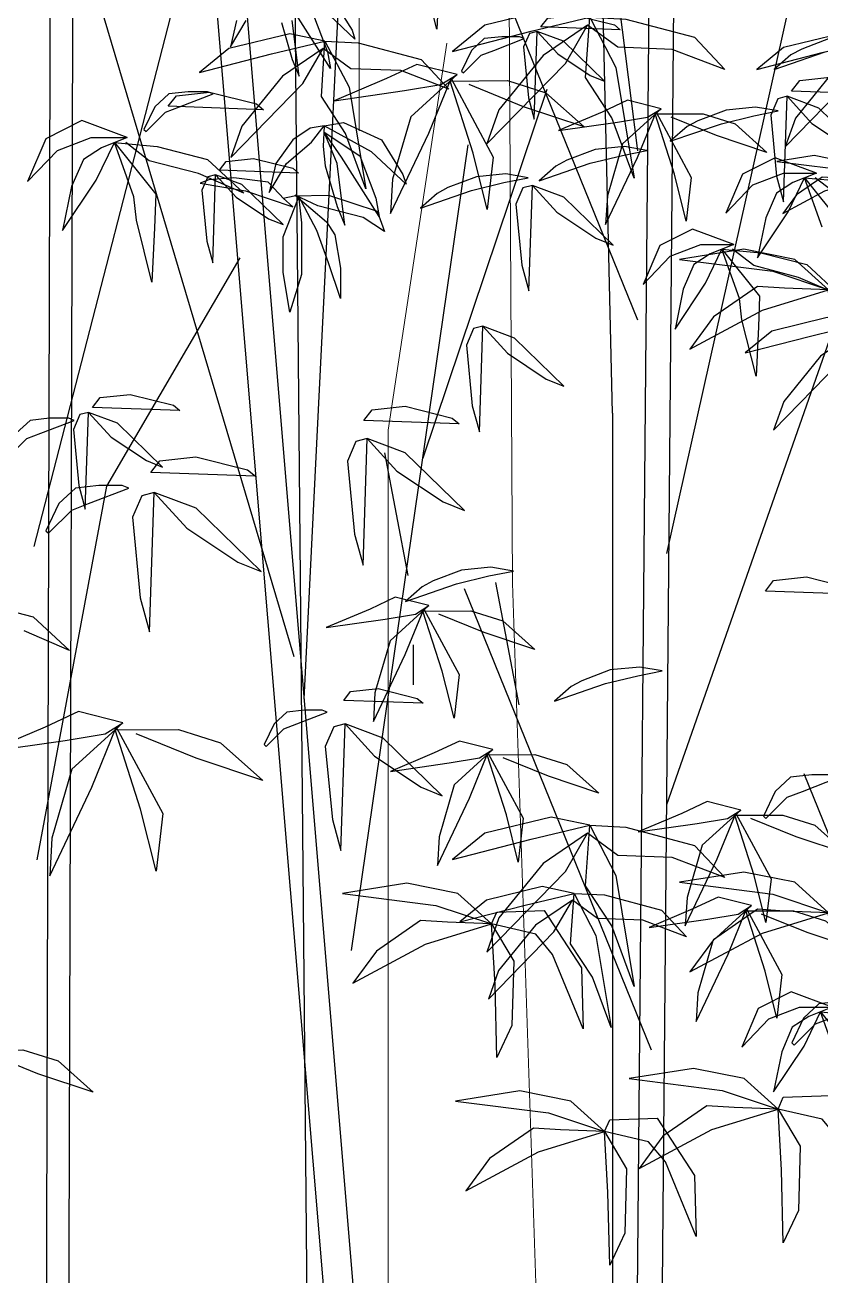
# Model space of a CAD drawing. Extents: x -1568 to -728, y -1287 to -990.
# Drawn here: x -1354.235 to -1352.256, y -1212.05 to -1208.938 of the extents above; entities that cross this region are included whole.
import ezdxf

# ---------------------------------------------------------------- set-up
doc = ezdxf.new("R2010")
doc.units = 0
doc.header["$LTSCALE"] = 5
doc.linetypes.add('DASHDOT', pattern=[25.4, 12.7, -6.35, 0, -6.35])
doc.linetypes.add('HIDDEN', pattern=[9.525, 6.35, -3.175])
doc.layers.get('0').update_dxf_attribs({"linetype": 'CONTINUOUS'})
doc.layers.add('2', color=2, linetype='HIDDEN')
doc.layers.add('LV', color=3, linetype='CONTINUOUS')
doc.layers.add('标注', color=4, linetype='CONTINUOUS', lineweight=15)

# ---------------------------------------------------------------- blocks, each defined once
blk = doc.blocks.new('tree104')
at = {"color": 0}
for points in [[(-3877, 19705), (-2234, 0)], [(-3636, 19725), (-1992, 0)], [(-4710, 18968), (-4765, 0)], [(-4527, 18968), (-4582, 0)], [(-2668, 8108), (-2184, 17863)], [(33, 12549), (-487, 16661)], [(141, 15880), (0, 0)], [(341, 15878), (200, 0)], [(33, 11178), (-1480, 14912)], [(-1573, 13973), (-1594, 13534), (-1720, 14036)], [(-4854, 9346), (-3545, 14426)], [(-2747, 8452), (-4464, 14228)], [(-3216, 13605), (-3264, 13391), (-3137, 13605)], [(-2438, 13779), (-2280, 13526), (-2256, 13454), (-2510, 13692)], [(-2851, 13589), (-2764, 13288), (-2708, 13153), (-2764, 13605)], [(-2597, 13660), (-2478, 13351), (-2454, 13216), (-2732, 13652)], [(-356, 13631), (-667, 13697), (-1205, 13566), (-1466, 13354), (-830, 13517), (-356, 13631), (-144, 13224), (3, 12326), (-177, 12816), (-389, 13142), (-356, 13631), (-63, 13615), (493, 13468), (737, 13207), (313, 13370), (-128, 13387), (-373, 13566), (-732, 13321), (-1091, 12881), (-1189, 12604), (-552, 13256), (-373, 13566)], [(269, 9288), (1262, 13731)], [(-751, 13552), (-695, 13624), (-473, 13647), (-156, 13568), (-108, 13528), (-751, 13552)], [(-2499, 13438), (-2783, 13497), (-3277, 13378), (-3516, 13183), (-2932, 13333), (-2499, 13438), (-2304, 13064), (-2169, 12241), (-2334, 12690), (-2528, 12989), (-2499, 13438), (-2229, 13423), (-1720, 13288), (-1496, 13049), (-1885, 13198), (-2289, 13213), (-2513, 13378), (-2843, 13153), (-3172, 12749), (-3262, 12495), (-2678, 13094), (-2513, 13378)], [(-925, 13473), (-1068, 13473), (-1211, 13457), (-1314, 13362), (-1393, 13195), (-1378, 13180), (-1235, 13322), (-1132, 13362), (-886, 13457), (-925, 13473)], [(-781, 13516), (-844, 13500), (-892, 13390), (-852, 12978), (-804, 12804), (-781, 13516), (-615, 13334), (-353, 13160), (-235, 13113), (-567, 13437), (-781, 13516)], [(1921, 13439), (1662, 13493), (1214, 13385), (996, 13208), (1526, 13344), (1921, 13439), (2098, 13099), (2220, 12351), (2071, 12759), (1894, 13031), (1921, 13439), (2166, 13425), (2628, 13303), (2832, 13086), (2479, 13222), (2111, 13235), (1907, 13385), (1608, 13181), (1309, 12814), (1227, 12582), (1758, 13126), (1907, 13385)], [(2011, 13452), (1829, 13484), (1591, 13460), (1361, 13373), (1273, 13325), (1138, 13206), (1551, 13349), (1813, 13412), (2011, 13452)], [(-1430, 13166), (-1756, 13248), (-2001, 13134), (-2425, 12954), (-1854, 13036), (-1560, 13085), (-1430, 13166), (-1805, 12824), (-1952, 12318), (-1968, 12040), (-1658, 12693), (-1478, 13134), (-1136, 12497), (-1185, 12073), (-1299, 12530), (-1486, 13114), (-1021, 13117), (-711, 13019), (-401, 12742), (-891, 12905), (-1332, 13085)], [(1279, 13033), (1345, 13119), (1612, 13147), (1993, 13052), (2050, 13004), (1279, 13033)], [(-3449, 13026), (-3606, 13026), (-3763, 13009), (-3876, 12904), (-3964, 12721), (-3946, 12704), (-3789, 12861), (-3676, 12904), (-3405, 13009), (-3449, 13026)], [(-3768, 12909), (-3701, 12994), (-3434, 13023), (-3054, 12928), (-2996, 12880), (-3768, 12909)], [(-1703, 10063), (-700, 13048)], [(1243, 12990), (1167, 12971), (1110, 12838), (1157, 12344), (1214, 12135), (1243, 12990), (1442, 12771), (1756, 12563), (1898, 12506), (1499, 12895), (1243, 12990)], [(222, 12890), (-50, 12958), (-254, 12863), (-608, 12713), (-132, 12781), (113, 12822), (222, 12890), (-91, 12604), (-213, 12183), (-227, 11952), (32, 12496), (181, 12863), (467, 12332), (426, 11979), (331, 12360), (175, 12847), (562, 12849), (821, 12768), (1079, 12536), (671, 12672), (304, 12822)], [(269, 7255), (2255, 12927)], [(1170, 12872), (987, 12903), (749, 12879), (519, 12792), (432, 12745), (297, 12626), (710, 12768), (972, 12832), (1170, 12872)], [(-4099, 12657), (-4466, 12793), (-4759, 12647), (-4906, 12301), (-4665, 12552), (-4392, 12657), (-4099, 12657), (-4309, 12573), (-4455, 12479), (-4550, 12259), (-4623, 11903), (-4351, 12312), (-4204, 12615), (-3869, 12197), (-3879, 11924), (-3900, 11485), (-4026, 11987), (-4047, 12176), (-4204, 12615), (-3858, 12584), (-3450, 12479), (-3157, 12207), (-3523, 12364), (-3921, 12469), (-4110, 12615)], [(-2505, 12751), (-2618, 12733), (-2758, 12637), (-2897, 12446), (-2950, 12210), (-2810, 12446), (-2609, 12620), (-2505, 12751), (-2348, 12777), (-2042, 12637), (-1868, 12358), (-1841, 12280), (-2121, 12541), (-2505, 12751), (-2513, 12585), (-2496, 12428), (-2400, 12097), (-2339, 11948), (-2400, 12446), (-2505, 12699), (-2217, 12507), (-2086, 12166), (-2060, 12018), (-2365, 12498), (-2505, 12699)], [(-2284, 6074), (-1339, 12596)], [(108, 12551), (-74, 12583), (-312, 12559), (-542, 12472), (-629, 12424), (-764, 12305), (-352, 12448), (-90, 12512), (108, 12551)], [(-3354, 12391), (-3299, 12463), (-3077, 12486), (-2759, 12407), (-2712, 12367), (-3354, 12391)], [(1480, 12369), (1146, 12492), (880, 12359), (746, 12045), (965, 12273), (1213, 12369), (1480, 12369), (1289, 12292), (1156, 12207), (1070, 12007), (1003, 11683), (1251, 12055), (1384, 12331), (1689, 11950)], [(1527, 11931), (1384, 12331), (1698, 12302)], [(1641, 12197), (1470, 12331)], [(1859, 12320), (1700, 12463), (1462, 12510), (1160, 12463), (1597, 12407), (1859, 12320), (1652, 12328), (1525, 12336), (1319, 12193), (1208, 12042), (1549, 12225), (1859, 12320), (1882, 12375), (2105, 12383), (2279, 12114), (2287, 11828), (2144, 12177), (2065, 12272), (1859, 12320), (1962, 12145), (1954, 11844), (1882, 11693), (1874, 12034), (1859, 12320)], [(-853, 12331), (-1035, 12363), (-1273, 12339), (-1503, 12252), (-1591, 12204), (-1726, 12085), (-1313, 12228), (-1051, 12291), (-853, 12331)], [(-2828, 12157), (-2959, 12296), (-3238, 12331), (-3439, 12314), (-3509, 12287), (-3142, 12226), (-2758, 12095), (-2837, 12165), (-2749, 12183), (-2470, 12191), (-2077, 12061), (-2016, 11895), (-2191, 12008), (-2557, 12104), (-2741, 12191), (-2487, 11973), (-2418, 11869), (-2374, 11598), (-2374, 11354), (-2470, 11642), (-2566, 11904), (-2714, 12183), (-2688, 11965), (-2688, 11546), (-2784, 11241), (-2837, 11563), (-2837, 11851), (-2712, 12167)], [(-3384, 12355), (-3448, 12339), (-3495, 12229), (-3456, 11817), (-3408, 11643), (-3384, 12355), (-3218, 12173), (-2957, 11999), (-2838, 11952), (-3171, 12276), (-3384, 12355)], [(-820, 12269), (-896, 12250), (-953, 12117), (-906, 11624), (-849, 11415), (-820, 12269), (-621, 12051), (-307, 11842), (-165, 11785), (-564, 12174), (-820, 12269)], [(811, 11790), (477, 11914), (211, 11781), (77, 11467), (296, 11695), (544, 11790), (811, 11790), (620, 11714), (487, 11628), (401, 11429), (335, 11105), (582, 11476), (715, 11752), (1020, 11372), (1011, 11124), (992, 10724), (877, 11181), (858, 11352), (715, 11752), (1030, 11724), (1401, 11628), (1668, 11381), (1334, 11524), (973, 11619), (801, 11752)], [(1578, 11424), (1304, 11670), (893, 11753), (372, 11670), (1126, 11574), (1578, 11424), (1222, 11437), (1002, 11451), (646, 11204), (454, 10944), (1044, 11259), (1578, 11424), (1619, 11520), (2003, 11533), (2305, 11067), (2319, 10574), (2072, 11177), (1935, 11341), (1578, 11424), (1757, 11122), (1743, 10601), (1619, 10341), (1606, 10930), (1578, 11424)], [(-4264, 9834), (-3186, 11681)], [(1827, 11144), (1568, 11198), (1119, 11089), (902, 10912), (1432, 11048), (1827, 11144), (2004, 10804), (2126, 10056), (1977, 10464), (1800, 10736), (1827, 11144), (2072, 11130), (2534, 11008), (2738, 10790), (2385, 10926), (2017, 10940), (1813, 11089), (1514, 10885), (1215, 10518), (1133, 10287), (1664, 10831), (1813, 11089)], [(-1221, 11128), (-1297, 11109), (-1354, 10976), (-1306, 10483), (-1249, 10274), (-1221, 11128), (-1021, 10910), (-708, 10701), (-566, 10644), (-964, 11033), (-1221, 11128)], [(-4380, 10471), (-4319, 10550), (-4075, 10576), (-3726, 10489), (-3673, 10445), (-4380, 10471)], [(-2183, 10366), (-2116, 10452), (-1850, 10481), (-1469, 10385), (-1412, 10338), (-2183, 10366)], [(-4572, 10384), (-4729, 10384), (-4886, 10366), (-5000, 10262), (-5087, 10079), (-5070, 10061), (-4913, 10218), (-4799, 10262), (-4529, 10366), (-4572, 10384)], [(-4413, 10431), (-4483, 10414), (-4535, 10292), (-4492, 9840), (-4439, 9648), (-4413, 10431), (-4230, 10231), (-3943, 10040), (-3813, 9988), (-4178, 10344), (-4413, 10431)], [(-2157, 10218), (-2248, 10196), (-2316, 10036), (-2259, 9444), (-2191, 9193), (-2157, 10218), (-1917, 9956), (-1541, 9706), (-1370, 9637), (-1849, 10104), (-2157, 10218)], [(-3910, 9944), (-3837, 10038), (-3544, 10070), (-3125, 9965), (-3062, 9913), (-3910, 9944)], [(-1826, 9109), (-2015, 10102)], [(-4829, 6807), (-4264, 9834)], [(-4141, 9839), (-4329, 9839), (-4518, 9818), (-4654, 9693), (-4759, 9473), (-4738, 9452), (-4549, 9640), (-4413, 9693), (-4088, 9818), (-4141, 9839)], [(-3881, 9781), (-3982, 9756), (-4057, 9581), (-3994, 8929), (-3919, 8653), (-3881, 9781), (-3618, 9493), (-3204, 9217), (-3016, 9142), (-3543, 9656), (-3881, 9781)], [(-973, 9146), (-1155, 9178), (-1393, 9154), (-1624, 9067), (-1711, 9019), (-1846, 8900), (-1433, 9043), (-1171, 9106), (-973, 9146)], [(-5269, 8881), (-4861, 8776), (-4568, 8504), (-4934, 8661)], [(-927, 8062), (-1116, 9054)], [(1067, 8984), (1133, 9070), (1400, 9098), (1781, 9003), (1838, 8955), (1067, 8984)], [(-1658, 8866), (-1930, 8934), (-2134, 8838), (-2488, 8689), (-2012, 8757), (-1767, 8798), (-1658, 8866), (-1971, 8580), (-2094, 8159), (-2107, 7927), (-1849, 8471), (-1699, 8838), (-1413, 8308), (-1454, 7955), (-1549, 8335), (-1706, 8822), (-1318, 8825), (-1060, 8743), (-801, 8512), (-1209, 8648), (-1577, 8798)], [(145, 5267), (-1368, 9001)], [(232, 8338), (50, 8369), (-189, 8346), (-419, 8258), (-506, 8211), (-641, 8092), (-228, 8235), (34, 8298), (232, 8338)], [(-2347, 8099), (-2292, 8171), (-2069, 8194), (-1752, 8115), (-1704, 8075), (-2347, 8099)], [(-4134, 7918), (-4493, 8008), (-4763, 7882), (-5230, 7684), (-4601, 7774), (-4278, 7828), (-4134, 7918), (-4547, 7541), (-4709, 6984), (-4727, 6679), (-4386, 7397), (-4188, 7882), (-3811, 7182), (-3865, 6715), (-3991, 7218), (-4197, 7861), (-3685, 7864), (-3344, 7756), (-3003, 7451), (-3542, 7631), (-4027, 7828)], [(-2522, 8020), (-2664, 8020), (-2807, 8004), (-2910, 7909), (-2990, 7742), (-2974, 7726), (-2831, 7869), (-2728, 7909), (-2482, 8004), (-2522, 8020)], [(-2336, 7908), (-2427, 7885), (-2496, 7725), (-2439, 7133), (-2370, 6882), (-2336, 7908), (-2097, 7646), (-1721, 7395), (-1550, 7327), (-2028, 7794), (-2336, 7908)], [(-1139, 7701), (-1411, 7769), (-1615, 7674), (-1969, 7524), (-1493, 7592), (-1248, 7633), (-1139, 7701), (-1452, 7416), (-1574, 6994), (-1588, 6763), (-1329, 7307), (-1180, 7674), (-894, 7144), (-935, 6790), (-1030, 7171), (-1186, 7658), (-799, 7660), (-540, 7579), (-282, 7348), (-690, 7484), (-1057, 7633)], [(2893, 3770), (1380, 7504)], [(1614, 7495), (1443, 7495), (1271, 7476), (1147, 7362), (1052, 7162), (1071, 7143), (1243, 7314), (1366, 7362), (1662, 7476), (1614, 7495)], [(867, 7211), (595, 7279), (391, 7184), (37, 7034), (514, 7102), (759, 7143), (867, 7211), (554, 6926), (432, 6504), (418, 6273), (677, 6817), (827, 7184), (1112, 6654), (1071, 6300), (976, 6681), (820, 7168), (1207, 7170), (1466, 7089), (1724, 6858), (1316, 6994), (949, 7143)], [(-356, 7088), (-667, 7153), (-1205, 7023), (-1466, 6810), (-830, 6974), (-356, 7088), (-144, 6680), (3, 5782), (-177, 6272), (-389, 6598), (-356, 7088), (-63, 7071), (493, 6925), (737, 6664), (313, 6827), (-128, 6843), (-373, 7023), (-732, 6778), (-1091, 6337), (-1189, 6060), (-552, 6712), (-373, 7023)], [(1578, 6379), (1304, 6626), (893, 6708), (372, 6626), (1126, 6530), (1578, 6379), (1222, 6393), (1002, 6407), (646, 6160), (454, 5900), (1044, 6215), (1578, 6379), (1619, 6475), (2003, 6489), (2305, 6023), (2319, 5530), (2072, 6133), (1935, 6297), (1578, 6379), (1757, 6078), (1743, 5557), (1619, 5297), (1606, 5886), (1578, 6379)], [(-1150, 6289), (-1424, 6535), (-1835, 6618), (-2356, 6535), (-1602, 6439), (-1150, 6289), (-1506, 6302), (-1725, 6316), (-2082, 6069), (-2274, 5809), (-1684, 6124), (-1150, 6289), (-1108, 6385), (-725, 6398), (-423, 5932), (-409, 5439), (-656, 6042), (-793, 6206), (-1150, 6289), (-971, 5987), (-985, 5466), (-1108, 5206), (-1122, 5795), (-1150, 6289)], [(-482, 6536), (-741, 6591), (-1190, 6482), (-1407, 6305), (-877, 6441), (-482, 6536), (-305, 6196), (-183, 5449), (-333, 5857), (-510, 6128), (-482, 6536), (-237, 6523), (225, 6400), (429, 6183), (75, 6319), (-292, 6332), (-496, 6482), (-795, 6278), (-1095, 5911), (-1176, 5680), (-646, 6224), (-496, 6482)], [(955, 6437), (683, 6505), (479, 6410), (125, 6260), (601, 6328), (846, 6369), (955, 6437), (642, 6152), (519, 5730), (506, 5499), (764, 6043), (914, 6410), (1200, 5880), (1159, 5526), (1064, 5907), (907, 6394), (1295, 6396), (1553, 6315), (1812, 6084), (1404, 6220), (1036, 6369)], [(1608, 5614), (1275, 5738), (1008, 5605), (875, 5291), (1094, 5519), (1342, 5614), (1608, 5614), (1418, 5538), (1284, 5453), (1199, 5253), (1132, 4929), (1380, 5300), (1513, 5576), (1818, 5196)], [(1656, 5177), (1513, 5576), (1827, 5548)], [(1842, 5660), (1671, 5660), (1499, 5641), (1375, 5526), (1280, 5327), (1299, 5308), (1471, 5479), (1594, 5526), (1890, 5641), (1842, 5660)], [(-5318, 5314), (-5617, 5389), (-5842, 5285), (-6231, 5120), (-5707, 5195), (-5438, 5240), (-5318, 5314), (-5662, 5000), (-5797, 4537), (-5812, 4282), (-5528, 4881), (-5363, 5285), (-5049, 4701), (-5094, 4312), (-5198, 4731), (-5370, 5267), (-4944, 5270), (-4660, 5180), (-4375, 4926), (-4824, 5075), (-5228, 5240)], [(1169, 4789), (895, 5036), (484, 5118), (-37, 5036), (717, 4940), (1169, 4789), (813, 4803), (593, 4816), (237, 4570), (45, 4309), (634, 4625), (1169, 4789), (1210, 4885), (1594, 4899), (1896, 4433), (1909, 3939), (1663, 4542), (1526, 4707), (1169, 4789), (1347, 4488), (1334, 3967), (1210, 3706), (1197, 4296), (1169, 4789)], [(-235, 4607), (-509, 4854), (-921, 4936), (-1442, 4854), (-688, 4758), (-235, 4607), (-592, 4621), (-811, 4635), (-1167, 4388), (-1359, 4128), (-770, 4443), (-235, 4607), (-194, 4703), (190, 4717), (492, 4251), (505, 3758), (258, 4361), (121, 4525), (-235, 4607), (-57, 4306), (-71, 3785), (-194, 3525), (-208, 4114), (-235, 4607)]]:
    blk.add_lwpolyline(points, dxfattribs=at)
blk = doc.blocks.new('shu')
at = {"color": 72}
for p, q in [((-1379.9124, -1077.3591), (-1379.8952, -1080.4545)), ((-1380.2767, -1079.0205), (-1380.2767, -1079.3291)), ((-1380.0587, -1079.1112), (-1380.204, -1080.0733)), ((-1380.204, -1080.0733), (-1380.204, -1082.2698)), ((-1379.8952, -1080.4545), (-1379.7943, -1083.476))]:
    blk.add_line(p, q, dxfattribs=at)
at = {"layer": 'LV', "color": 72}
for p, q in [((-1380.3942, -1083.552), (-1380.4696, -1075.3265)), ((-1379.6464, -1080.0314), (-1379.7115, -1077.237)), ((-1379.6456, -1081.916), (-1379.6456, -1080.0314)), ((-1379.6456, -1083.4757), (-1379.6456, -1081.916))]:
    blk.add_line(p, q, dxfattribs=at)

msp = doc.modelspace()

# ---------------------------------------------------------------- linework, layer by layer
at = {"layer": '2', "linetype": 'DASHDOT', "ltscale": 0.08}
msp.add_line((-1353.2689, -1228.45922), (-1353.2689, -1187.49655), dxfattribs=at)

# ---------------------------------------------------------------- block references
at = {"color": 74, "xscale": 0.0003072000003157882, "yscale": 0.0003071999999519903, "zscale": 0.0003072000000000001}
msp.add_blockref('tree104', (-1352.72154, -1213.10575), dxfattribs=at)
at = {"layer": '标注'}
msp.add_blockref('shu', (26.87229, -129.87198), dxfattribs=at)

doc.saveas('drawing.dxf')
